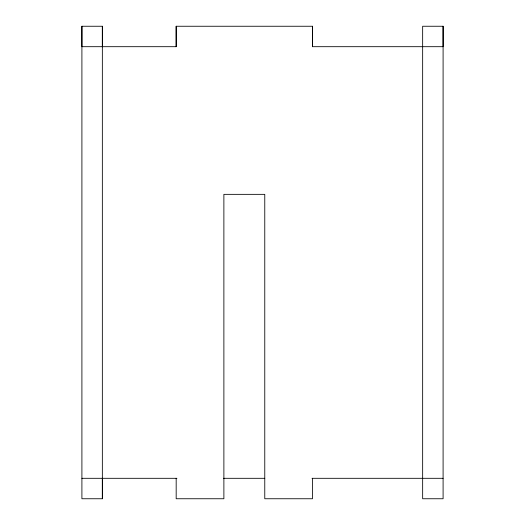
<?xml version="1.0" encoding="UTF-8"?>
<svg xmlns="http://www.w3.org/2000/svg" width="525" height="525" viewBox="0 0 525 525"><rect width="100%" height="100%" fill="white"/><g stroke="black" fill="none" stroke-linecap="round" stroke-linejoin="round"><path stroke-width="0.79" d="M81.907 26.25L81.907 498.75L102.349 498.75L102.349 26.25L81.907 26.25L81.907 46.692L176.183 46.692L176.177 26.25L312.48 26.25L312.48 46.692L443.093 46.692L443.093 26.25L422.651 26.25L422.651 498.75L443.093 498.75L443.093 26.25M81.907 478.308L176.925 478.308M223.558 478.308L264.771 478.308M312.027 478.308L443.093 478.308M312.473 26.25L312.48 46.692M312.473 478.308L312.48 498.75L264.771 498.75L264.771 194.348L223.88 194.348L223.886 498.75L176.177 498.75L176.177 478.308M176.177 26.25L176.183 46.692M102.349 26.25L102.349 46.758M102.349 478.242L102.349 498.75"/></g></svg>
